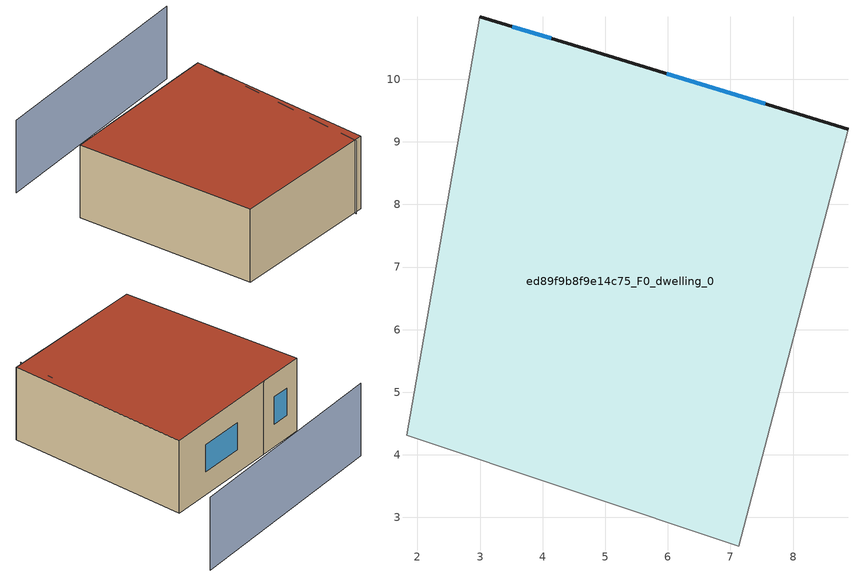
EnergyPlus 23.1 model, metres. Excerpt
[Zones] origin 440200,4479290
ed89f9b8f9e14c75_F0_dwelling_0
 floor ground (EU_floor_Construction): 8.88,9.2 7.14,2.54 1.83,4.31 3,11 4.66,10.5 z0
 wall outside (EU_wall_Construction): 8.88,9.2 4.66,10.5 3,11 z0:3
 wall adiabatic (EU_wall_Construction): 3,11 1.83,4.31 7.14,2.54 8.88,9.2 z0:3
 window (EU_Window_Construction): 4.14,10.65 3.52,10.84 / 7.55,9.6 5.98,10.09 z0.94:2.06
 roof outside (EU_roof_Construction): 7.14,2.54 8.88,9.2 4.66,10.5 3,11 1.83,4.31 z3
shading: 6.82,2.56 8.88,9.2 / 11.47,11.43 3.48,13.52 z0:3
[Building]
EU S2 Campaign: North Axis=0; Terrain=City; Solar Distribution=FullExterior
[Site:Location]
Madrid: Latitude=40.5; Longitude=-3.5; Time Zone=1; Elevation=609
[SizingPeriod:WeatherFileDays]
AnnualSizingPeriod: Begin Month=1; Begin Day of Month=1; End Month=12; End Day of Month=31; Day of Week for Start Day=Monday; Use Weather File Daylight Saving Period=No; Use Weather File Rain and Snow Indicators=No
[MATERIAL]
EU_InternalMass_Material: Roughness=MediumRough; Thickness=0.1; Conductivity=1; Density=1800; Specific Heat=900; Thermal Absorptance=0.9; Solar Absorptance=0.7; Visible Absorptance=0.7
[MATERIAL:NOMASS] Roughness=MediumRough; Thermal Absorptance=0.9; Solar Absorptance=0.7; Visible Absorptance=0.7
Name | Thermal Resistance
EU_wall_NoMass | 0.461255
EU_roof_NoMass | 0.289352
EU_floor_NoMass | 0.631313
[WINDOWMATERIAL:SIMPLEGLAZINGSYSTEM]
EU_Window_SimpleGlazing: UFactor=3.792; Solar Heat Gain Coefficient=0.85; Visible Transmittance=0.85
[CONSTRUCTION]
EU_wall_Construction: EU_wall_NoMass
EU_roof_Construction: EU_roof_NoMass
EU_floor_Construction: EU_floor_NoMass
EU_InternalMass_Construction: EU_InternalMass_Material
EU_Window_Construction: EU_Window_SimpleGlazing
[ZONE]
ed89f9b8f9e14c75_F0_dwelling_0: Type=1; Multiplier=1; Ceiling Height=autocalculate; Volume=119.826; Floor Area=autocalculate; Part of Total Floor Area=Yes
[INTERNALMASS]
ed89f9b8f9e14c75_F0_dwelling_0_EU_InternalMass: Construction=EU_InternalMass_Construction; Zone or ZoneList=ed89f9b8f9e14c75_F0_dwelling_0; Surface Area=39.9419
[OTHEREQUIPMENT]
EU_Step8_InternalGain_ed89f9b8f9e14c75_F0_dwelling_0_f000: Fuel Type=Electricity; Zone or ZoneList or Space or SpaceList=ed89f9b8f9e14c75_F0_dwelling_0; Schedule=EU_Step8_GainSchedule_ed89f9b8f9e14c75_F0_dwelling_0_f000; Design Level Calculation Method=Watts/Area; Power per Zone Floor Area=1; Fraction Latent=0; Fraction Radiant=0; Fraction Lost=0; Carbon Dioxide Generation Rate=0; EndUse Subcategory=EU_Step8_InternalGains
[ZONEVENTILATION:DESIGNFLOWRATE]
EU_ConstantAir_ed89f9b8f9e14c75_F0_dwelling_0: Zone or ZoneList or Space or SpaceList=ed89f9b8f9e14c75_F0_dwelling_0; Schedule=EU_AlwaysOn; Design Flow Rate Calculation Method=AirChanges/Hour; Air Changes per Hour=0.64; Ventilation Type=Natural; Fan Pressure Rise=0; Fan Total Efficiency=1; Constant Term Coefficient=1; Temperature Term Coefficient=0; Velocity Term Coefficient=0; Velocity Squared Term Coefficient=0; Minimum Indoor Temperature=-100; Maximum Indoor Temperature=100; Delta Temperature=-100; Minimum Outdoor Temperature=-100; Maximum Outdoor Temperature=100; Maximum Wind Speed=40
[HVACTEMPLATE:THERMOSTAT]
EU_HeatOnly_ed89f9b8f9e14c75_F0_dwelling_0: Constant Heating Setpoint=20; Constant Cooling Setpoint=50
[HVACTEMPLATE:ZONE:IDEALLOADSAIRSYSTEM]
ed89f9b8f9e14c75_F0_dwelling_0: Template Thermostat=EU_HeatOnly_ed89f9b8f9e14c75_F0_dwelling_0; System Availability Schedule=EU_AlwaysOn; Maximum Heating Supply Air Temperature=50; Minimum Cooling Supply Air Temperature=13; Maximum Heating Supply Air Humidity Ratio=0.0156; Minimum Cooling Supply Air Humidity Ratio=0.0077; Heating Limit=NoLimit; Cooling Limit=NoLimit; Heating Availability Schedule=EU_AlwaysOn; Cooling Availability Schedule=EU_CoolingOff; Dehumidification Control Type=ConstantSensibleHeatRatio; Cooling Sensible Heat Ratio=0.7; Dehumidification Setpoint=60; Humidification Control Type=None; Humidification Setpoint=30; Outdoor Air Method=None; Outdoor Air Flow Rate per Person=0.00944; Outdoor Air Flow Rate per Zone Floor Area=0; Outdoor Air Flow Rate per Zone=0; Demand Controlled Ventilation Type=None; Outdoor Air Economizer Type=NoEconomizer; Heat Recovery Type=None; Sensible Heat Recovery Effectiveness=0.7; Latent Heat Recovery Effectiveness=0.65
[SIZING:ZONE]
ed89f9b8f9e14c75_F0_dwelling_0: Zone Cooling Design Supply Air Temperature Input Method=SupplyAirTemperature; Zone Cooling Design Supply Air Temperature=13; Zone Heating Design Supply Air Temperature Input Method=SupplyAirTemperature; Zone Heating Design Supply Air Temperature=50; Zone Cooling Design Supply Air Humidity Ratio=0.008; Zone Heating Design Supply Air Humidity Ratio=0.008; Cooling Design Air Flow Method=DesignDay; Cooling Design Air Flow Rate=0; Cooling Minimum Air Flow per Zone Floor Area=0.000762; Cooling Minimum Air Flow=0; Cooling Minimum Air Flow Fraction=0.2; Heating Design Air Flow Method=DesignDay; Heating Design Air Flow Rate=0; Heating Maximum Air Flow per Zone Floor Area=0.002032; Heating Maximum Air Flow=0.141576; Heating Maximum Air Flow Fraction=0.3; Account for Dedicated Outdoor Air System=No; Dedicated Outdoor Air System Control Strategy=NeutralSupplyAir; Dedicated Outdoor Air Low Setpoint Temperature for Design=autosize; Dedicated Outdoor Air High Setpoint Temperature for Design=autosize; Zone Load Sizing Method=Sensible Load Only No Latent Load; Zone Latent Cooling Design Supply Air Humidity Ratio Input Method=HumidityRatioDifference; Zone Cooling Design Supply Air Humidity Ratio Difference=0.005; Zone Latent Heating Design Supply Air Humidity Ratio Input Method=HumidityRatioDifference; Zone Humidification Design Supply Air Humidity Ratio Difference=0.005
[SCHEDULE:CONSTANT]
Name | Hourly Value
EU_AlwaysOn | 1
EU_CoolingOff | 0
[SCHEDULE:FILE]
EU_Step8_GainSchedule_ed89f9b8f9e14c75_F0_dwelling_0_f000: File=../../schedules/ed89f9b8f9e14c75/ed89f9b8f9e14c75_F0_dwelling_0_f000_gain.csv; Column Number=1; Rows to Skip at Top=0; Number of Hours of Data=8760; Column Separator=Comma; Interpolate to Timestep=No; Minutes per Item=60; Adjust Schedule for Daylight Savings=Yes
